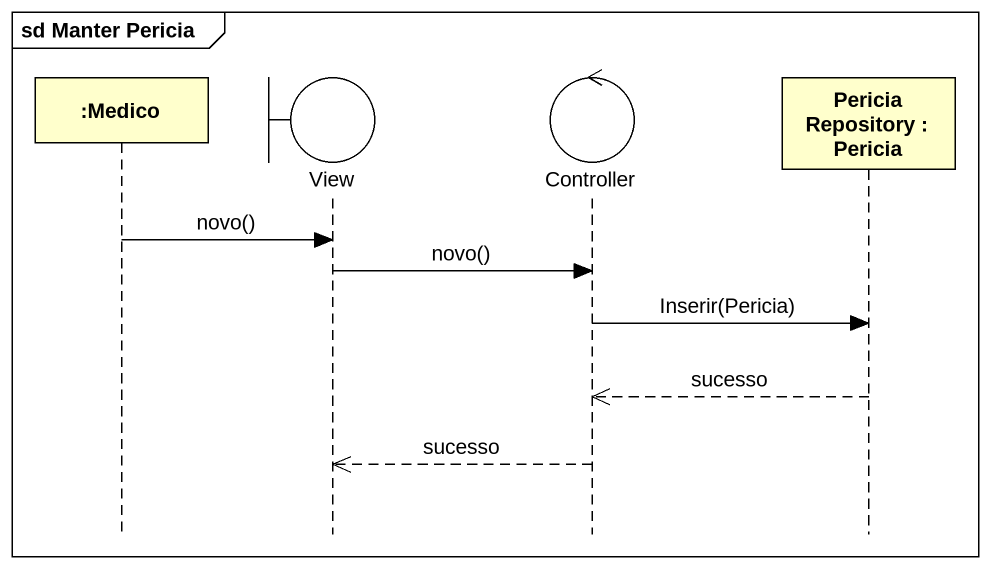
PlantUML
@startuml
mainframe sd Manter Pericia
hide footbox
participant ":Medico" as Medico
boundary View
control Controller
participant "PericiaRepository : Pericia" as PericiaRepository

Medico -> View : novo()
View -> Controller : novo()
Controller -> PericiaRepository : Inserir(Pericia)
PericiaRepository -->> Controller : sucesso
Controller -->> View : sucesso
@enduml
